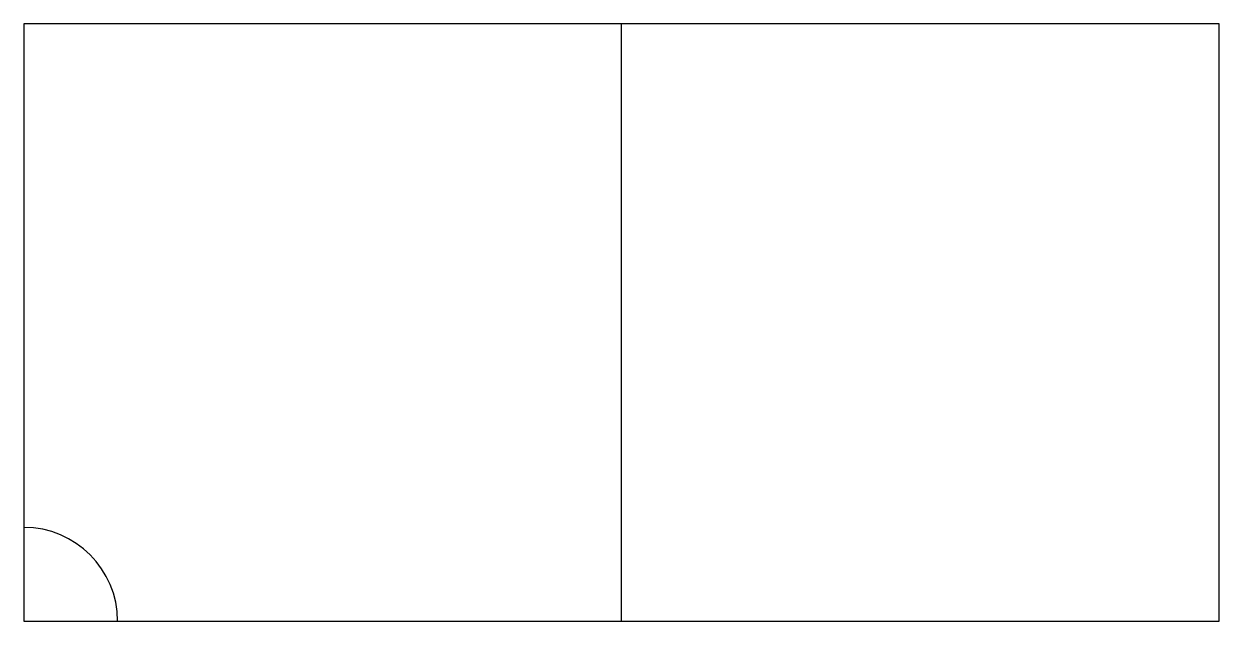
# Model space of a CAD drawing. Header units: millimetres. Extents: x 0 to 5100, y 0 to 2550.
import ezdxf

# ---------------------------------------------------------------- set-up
doc = ezdxf.new("R2010")
doc.units = ezdxf.units.MM

msp = doc.modelspace()

# ---------------------------------------------------------------- linework, layer by layer
for p, q in [((5100, 2550), (0, 2550)), ((0, 2550), (0, 0)), ((5100, 0), (5100, 2550)), ((0, 0), (5100, 0))]:
    msp.add_line(p, q)
msp.add_arc((0, 0), 400, 0, 90)
at = {"layer": 'CENTER'}
msp.add_line((2550, 0), (2550, 2550), dxfattribs=at)

doc.saveas('drawing.dxf')
